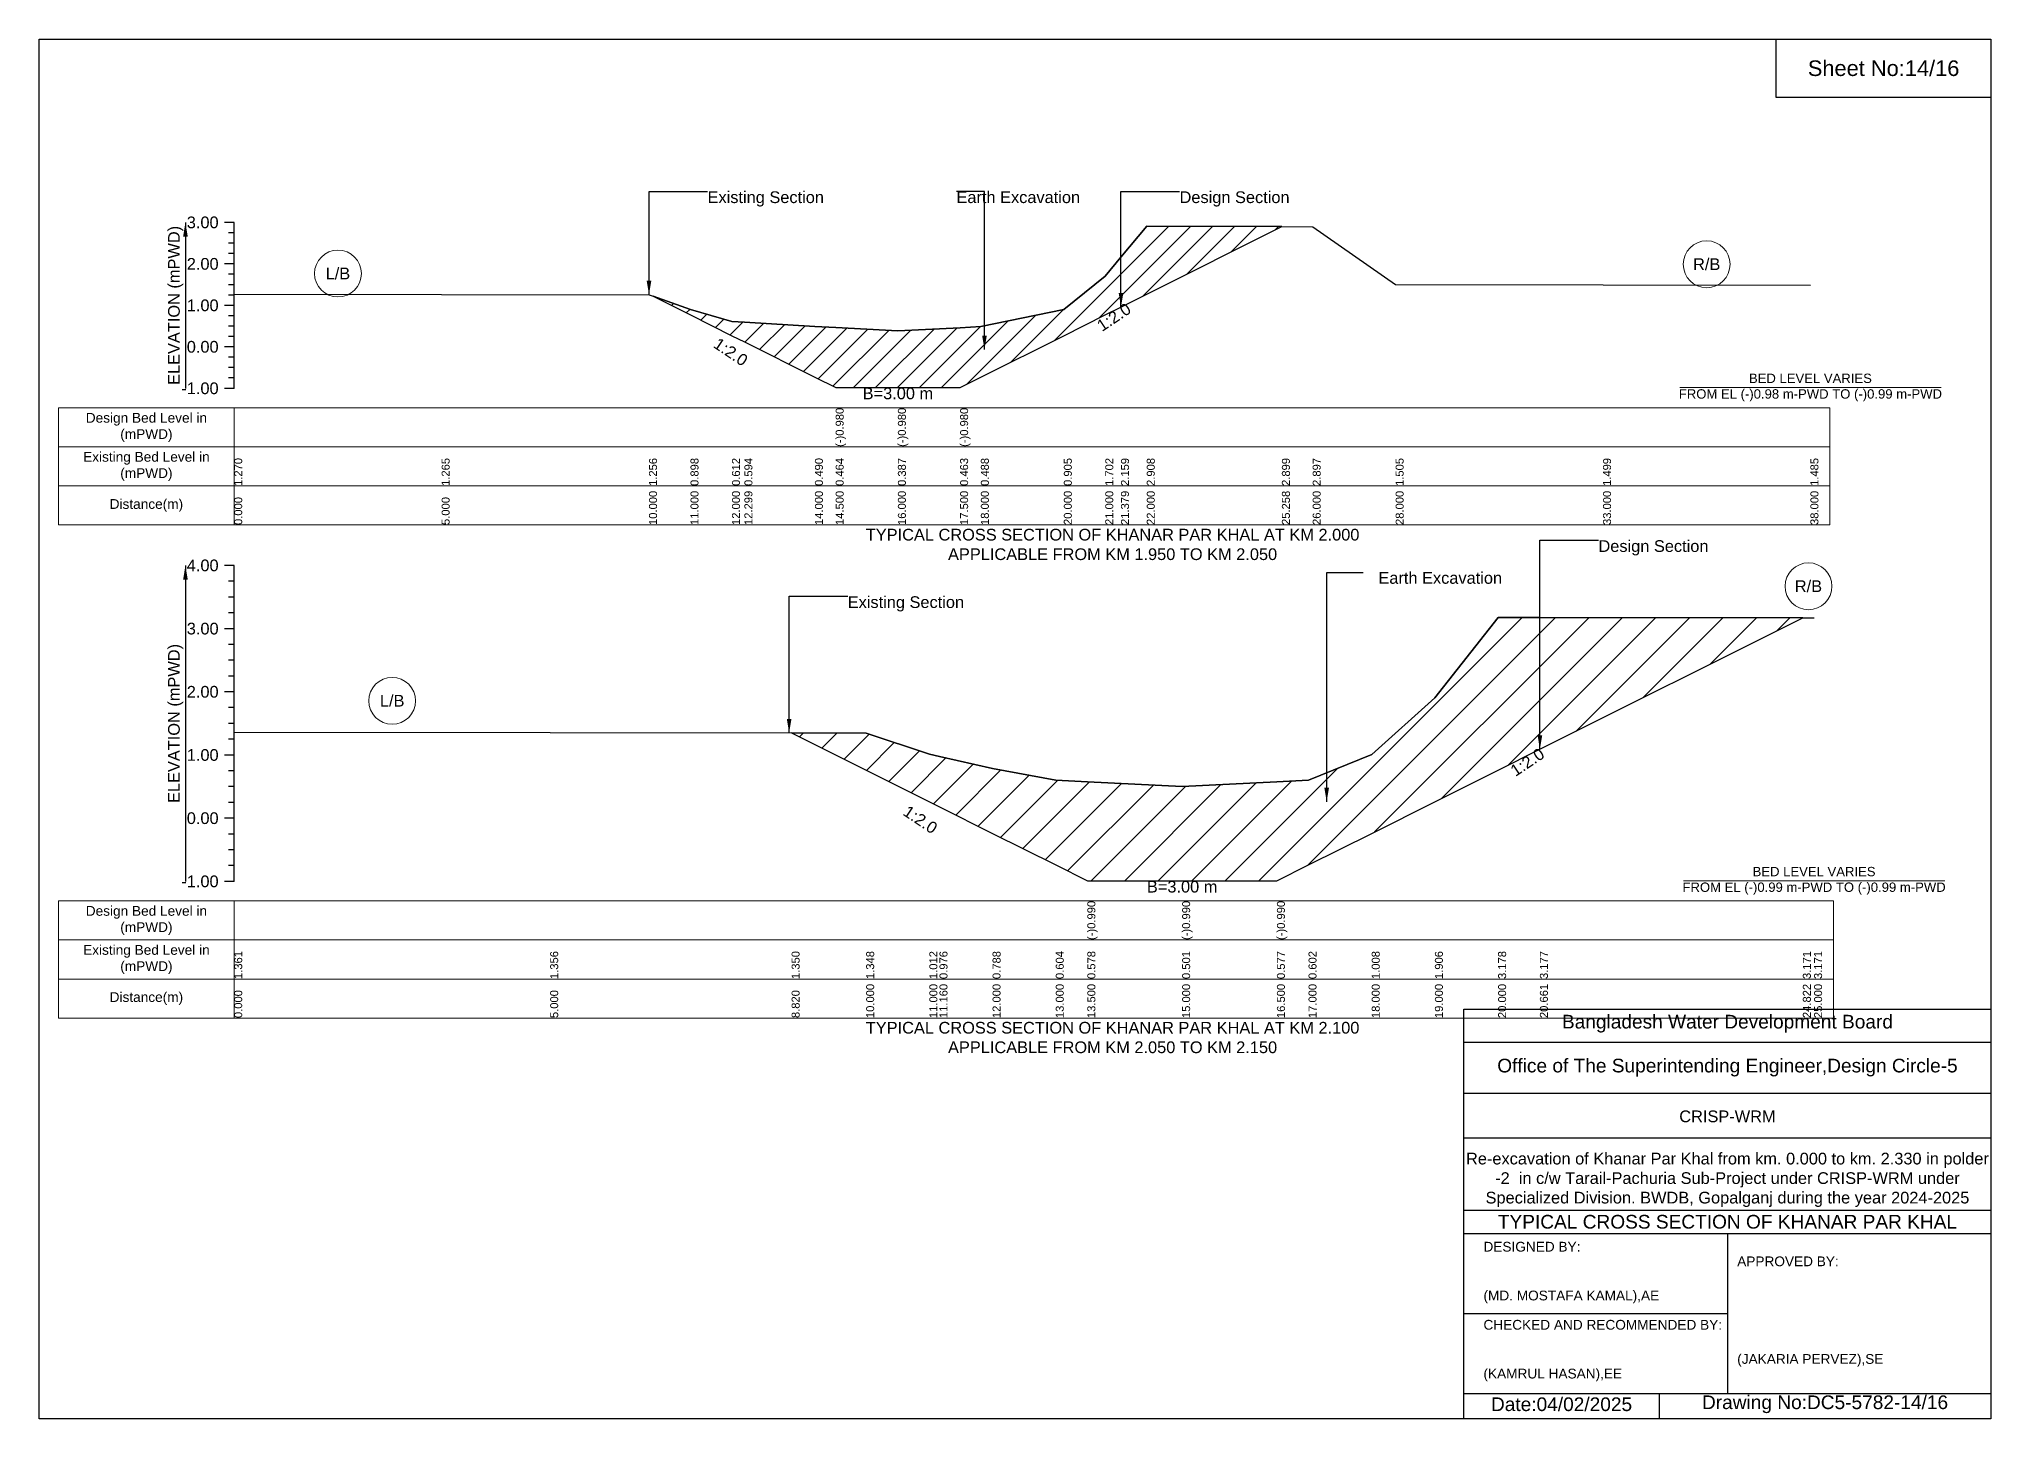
# Model space of a CAD drawing. Header units: inches. Extents: x 91000 to 268000, y -5656 to 7228.
# Drawn here: x 230000 to 238000, y -5656 to 0 of the extents above; entities that cross this region are included whole.
import ezdxf

# ---------------------------------------------------------------- set-up
doc = ezdxf.new("R2010")
doc.units = ezdxf.units.IN
doc.header["$LTSCALE"] = 7
doc.header["$MEASUREMENT"] = 0
for name, color, linetype, lineweight in [('Cross section Data Border', 7, 'Continuous', 9), ('Cross Section Labels', 7, 'Continuous', 9), ('Existing_Bed_Level for Xsection', 7, 'Continuous', 25)]:
    doc.layers.add(name, color=color, linetype=linetype, lineweight=lineweight)
doc.styles.get("Standard").update_dxf_attribs({"font": 'arial.ttf'})
doc.dimstyles.get("Standard").update_dxf_attribs({"dimtxt": 0.18, "dimasz": 0.18, "dimexe": 0.18, "dimexo": 0.0625, "dimgap": 0.09, "dimtad": 0, "dimtih": 1, "dimtoh": 1, "dimdec": 4, "dimzin": 0, "dimdsep": 46, "dimtxsty": 'Standard', "dimcen": 0.09, "dimadec": 0, "dimazin": 0, "dimtfac": 1, "dimtdec": 4, "dimtofl": 0, "dimtmove": 0, "dimatfit": 3, "dimfxl": 1, "dimtolj": 1, "dimtzin": 0, "dimarcsym": 0})

msp = doc.modelspace()

# ---------------------------------------------------------------- hatches: boundary and pattern name
at = {"layer": 'Existing_Bed_Level for Xsection'}
h = msp.add_hatch(dxfattribs=at)
h.set_pattern_fill('ANSI31', color=256, scale=510, style=0)
h.paths.add_polyline_path([(232516.8, -1054.3), (232670, -1130.9), (232840, -1215.9), (232890.9, -1241.3), (233180, -1385.9), (233265, -1428.4), (233520, -1428.4), (233775, -1428.4), (233860, -1385.9), (234200, -1215.9), (234370, -1130.9), (234434.4, -1098.7), (234540, -1045.9), (235093.9, -769), (234540, -767.4), (234434.4, -894.7), (234370, -972.5), (234200, -1107.9), (233860, -1178.8), (233775, -1183.1), (233520, -1196), (233265, -1182.9), (233180, -1178.5), (232890.9, -1160.9), (232840, -1157.8), (232670, -1109.1)])
h = msp.add_hatch(dxfattribs=at)
h.set_pattern_fill('ANSI31', color=256, scale=777, style=0)
h.paths.add_polyline_path([(233084.4, -2844.1), (233390, -2996.9), (233649, -3126.4), (233690.5, -3147.2), (233908, -3255.9), (234167, -3385.4), (234296.5, -3450.2), (234685, -3450.2), (235073.5, -3450.2), (235203, -3385.4), (235462, -3255.9), (235721, -3126.4), (235980, -2996.9), (236151.3, -2911.3), (237229, -2372.4), (236151.3, -2370.9), (235980, -2370.7), (235721, -2700.1), (235462, -2932.7), (235203, -3037.8), (235073.5, -3044.4), (234685, -3064), (234296.5, -3044), (234167, -3037.3), (233908, -2989.7), (233690.5, -2940.9), (233649, -2931.7), (233390, -2844.6)])

# ---------------------------------------------------------------- linework, layer by layer
for points in [[(230000, 0), (238000, 0), (238000, -5656), (230000, -5656)], [(237120, 0), (238000, 0), (238000, -240), (237120, -240)]]:
    msp.add_lwpolyline(points, close=True)
for points in [[(235840, -5656), (235840, -3976), (238000, -3976)], [(235840, -4112), (238000, -4112)], [(235840, -4320), (238000, -4320)], [(235840, -4504), (238000, -4504)], [(235840, -4800), (238000, -4800)], [(235840, -4896), (238000, -4896)], [(236920, -4896), (236920, -5552)], [(235840, -5224), (236920, -5224)], [(235840, -5552), (238000, -5552)], [(236640, -5552), (236640, -5656)]]:
    msp.add_lwpolyline(points)
at = {"layer": 'Cross section Data Border'}
for points in [[(230080, -1511.8), (237340, -1511.8), (237340, -1991.8), (230080, -1991.8)], [(230080, -3532.8), (237355, -3532.8), (237355, -4012.8), (230080, -4012.8)]]:
    msp.add_lwpolyline(points, close=True, dxfattribs=at)
for points in [[(230800, -1511.8), (230800, -1991.8)], [(230080, -1671.8), (237340, -1671.8)], [(230080, -1831.8), (237340, -1831.8)], [(230800, -3532.8), (230800, -4012.8)], [(230080, -3692.8), (237355, -3692.8)], [(230080, -3852.8), (237355, -3852.8)]]:
    msp.add_lwpolyline(points, dxfattribs=at)
at = {"layer": 'Cross Section Labels'}
for points in [[(236724.2, -1428.4), (237795.8, -1428.4)], [(236739.2, -3450.2), (237810.8, -3450.2)]]:
    msp.add_lwpolyline(points, dxfattribs=at)
for centre in [(231225, -961.3), (236835, -923.1), (237252, -2242.9), (231447.5, -2712.4)]:
    msp.add_circle(centre, 96, dxfattribs=at)
at = {"layer": 'Existing_Bed_Level for Xsection'}
for points in [[(230800, -751.8), (230760, -751.8)], [(230800, -794.3), (230776, -794.3)], [(230800, -1431.8), (230800, -1261.8), (230800, -1091.8), (230800, -921.8), (230800, -751.8)], [(230800, -1045.9), (231650, -1046.7), (232500, -1048.3), (232516.8, -1054.3), (232670, -1109.1), (232840, -1157.8), (232890.9, -1160.9), (233180, -1178.5), (233265, -1182.9), (233265, -1182.9), (233520, -1196), (233520, -1196), (233775, -1183.1), (233775, -1183.1), (233860, -1178.8), (234200, -1107.9), (234370, -972.5), (234434.4, -894.7), (234540, -767.4), (235093.9, -769), (235220, -769.3), (235560, -1005.9), (236410, -1007), (237260, -1009.3)], [(230800, -836.8), (230776, -836.8)], [(230800, -879.3), (230776, -879.3)], [(230800, -921.8), (230760, -921.8)], [(230800, -964.3), (230776, -964.3)], [(230800, -1006.8), (230776, -1006.8)], [(230800, -1091.8), (230760, -1091.8)], [(230800, -1049.3), (230776, -1049.3)], [(230800, -1134.3), (230776, -1134.3)], [(230800, -1176.8), (230776, -1176.8)], [(230800, -1261.8), (230760, -1261.8)], [(230800, -1219.3), (230776, -1219.3)], [(230800, -1304.3), (230776, -1304.3)], [(230800, -1346.8), (230776, -1346.8)], [(230800, -1431.8), (230760, -1431.8)], [(230800, -1389.3), (230776, -1389.3)], [(230800, -2157.8), (230760, -2157.8)], [(230800, -3452.8), (230800, -3193.8), (230800, -2934.8), (230800, -2675.8), (230800, -2416.8), (230800, -2157.8)], [(230800, -2222.5), (230776, -2222.5)], [(230800, -2287.3), (230776, -2287.3)], [(230800, -2352), (230776, -2352)], [(230800, -2841.3), (232095, -2842.6), (233084.4, -2844.1), (233390, -2844.6), (233649, -2931.7), (233690.5, -2940.9), (233908, -2989.7), (234167, -3037.3), (234296.5, -3044), (234296.5, -3044), (234685, -3064), (234685, -3064), (235073.5, -3044.4), (235073.5, -3044.4), (235203, -3037.8), (235462, -2932.7), (235721, -2700.1), (235980, -2370.7), (236151.3, -2370.9), (237229, -2372.4), (237275, -2372.5)], [(230800, -2416.8), (230760, -2416.8)], [(230800, -2481.5), (230776, -2481.5)], [(230800, -2546.3), (230776, -2546.3)], [(230800, -2611), (230776, -2611)], [(230800, -2675.8), (230760, -2675.8)], [(230800, -2740.5), (230776, -2740.5)], [(230800, -2805.3), (230776, -2805.3)], [(230800, -2870), (230776, -2870)], [(230800, -2934.8), (230760, -2934.8)], [(230800, -2999.5), (230776, -2999.5)], [(230800, -3064.3), (230776, -3064.3)], [(230800, -3193.8), (230760, -3193.8)], [(230800, -3129), (230776, -3129)], [(230800, -3258.5), (230776, -3258.5)], [(230800, -3323.3), (230776, -3323.3)], [(230800, -3388), (230776, -3388)], [(230800, -3452.8), (230760, -3452.8)]]:
    msp.add_lwpolyline(points, dxfattribs=at)
for points in [[(232516.8, -1054.3), (232670, -1130.9), (232840, -1215.9), (232890.9, -1241.3), (233180, -1385.9), (233265, -1428.4), (233265, -1428.4), (233520, -1428.4), (233520, -1428.4), (233775, -1428.4), (233775, -1428.4), (233860, -1385.9), (234200, -1215.9), (234370, -1130.9), (234434.4, -1098.7), (234540, -1045.9), (235093.9, -769), (235093.9, -769), (235093.9, -769), (234540, -767.4), (234434.4, -894.7), (234370, -972.5), (234200, -1107.9), (233860, -1178.8), (233775, -1183.1), (233775, -1183.1), (233520, -1196), (233520, -1196), (233265, -1182.9), (233265, -1182.9), (233180, -1178.5), (232890.9, -1160.9), (232840, -1157.8), (232670, -1109.1)], [(233084.4, -2844.1), (233084.4, -2844.1), (233390, -2996.9), (233649, -3126.4), (233690.5, -3147.2), (233908, -3255.9), (234167, -3385.4), (234296.5, -3450.2), (234296.5, -3450.2), (234685, -3450.2), (234685, -3450.2), (235073.5, -3450.2), (235073.5, -3450.2), (235203, -3385.4), (235462, -3255.9), (235721, -3126.4), (235980, -2996.9), (236151.3, -2911.3), (237229, -2372.4), (236151.3, -2370.9), (235980, -2370.7), (235721, -2700.1), (235462, -2932.7), (235203, -3037.8), (235073.5, -3044.4), (235073.5, -3044.4), (234685, -3064), (234685, -3064), (234296.5, -3044), (234296.5, -3044), (234167, -3037.3), (233908, -2989.7), (233690.5, -2940.9), (233649, -2931.7), (233390, -2844.6), (233084.4, -2844.1)]]:
    msp.add_lwpolyline(points, close=True, dxfattribs=at)

# ---------------------------------------------------------------- texts
at = {"attachment_point": 5}
for s, insert, char_height in [('Sheet No:14/16', (237560, -120), 64), ('Bangladesh Water Development Board', (236920, -4036), 56), ('Office of The Superintending Engineer,Design Circle-5', (236920, -4216), 56)]:
    msp.add_mtext(s, dxfattribs=dict(at, insert=insert, char_height=char_height))
for s, insert, char_height, width, attachment_point in [('CRISP-WRM', (236920, -4416), 48, 2240, 5), ('Re-excavation of Khanar Par Khal from km. 0.000 to km. 2.330 in polder -2  in c/w Tarail-Pachuria Sub-Project under CRISP-WRM under Specialized Division. BWDB, Gopalganj during the year 2024-2025', (236920, -4676), 48, 2160, 5), ('TYPICAL CROSS SECTION OF KHANAR PAR KHAL', (236920, -4848), 56, 2240, 5), ('DESIGNED BY:^J^J^J(MD. MOSTAFA KAMAL),AE', (235920, -5056), 40, 1120, 4), ('APPROVED BY:^J^J^J^J^J^J(JAKARIA PERVEZ),SE', (236960, -5216), 40, 1120, 4), ('CHECKED AND RECOMMENDED BY:^J^J^J(KAMRUL HASAN),EE', (235920, -5376), 40, 1120, 4), ('Date:04/02/2025', (236240, -5596), 56, 1120, 5), ('Drawing No:DC5-5782-14/16', (237320, -5596), 56, 1760, 5)]:
    msp.add_mtext(s, dxfattribs=dict(insert=insert, char_height=char_height, width=width, attachment_point=attachment_point))
at = {"layer": 'Cross section Data Border', "char_height": 40, "width": 640, "attachment_point": 5}
for s, insert in [('Design Bed Level in (mPWD)', (230440, -1591.8)), ('Existing Bed Level in (mPWD)', (230440, -1751.8)), ('Distance(m)', (230440, -1911.8)), ('Design Bed Level in (mPWD)', (230440, -3612.8)), ('Existing Bed Level in (mPWD)', (230440, -3772.8)), ('Distance(m)', (230440, -3932.8))]:
    msp.add_mtext(s, dxfattribs=dict(at, insert=insert))
at = {"layer": 'Cross Section Labels'}
for s, insert, char_height, attachment_point in [('Existing Section', (232740, -624.3), 48, 1), ('Earth Excavation', (233760, -624.3), 48, 1), ('Design Section', (234674.4, -624.3), 48, 1), ('L/B', (231225, -961.3), 48, 5), ('R/B', (236835, -923.1), 48, 5), ('B=3.00 m', (233520, -1428.4), 48, 2), ('BED LEVEL VARIES ^JFROM EL (-)0.98 m-PWD TO (-)0.99 m-PWD', (237260, -1428.4), 38.4, 5), ('TYPICAL CROSS SECTION OF KHANAR PAR KHAL AT KM 2.000^JAPPLICABLE FROM KM 1.950 TO KM 2.050', (234400, -2071.8), 48, 5), ('Design Section', (236391.3, -2054.2), 48, 1), ('Earth Excavation', (235489.5, -2184.8), 48, 1), ('R/B', (237252, -2242.9), 48, 5), ('Existing Section', (233314.3, -2284), 48, 1), ('L/B', (231447.5, -2712.4), 48, 5), ('BED LEVEL VARIES ^JFROM EL (-)0.99 m-PWD TO (-)0.99 m-PWD', (237275, -3450.2), 38.4, 5), ('B=3.00 m', (234685, -3450.2), 48, 2), ('TYPICAL CROSS SECTION OF KHANAR PAR KHAL AT KM 2.100^JAPPLICABLE FROM KM 2.050 TO KM 2.150', (234400, -4092.8), 48, 5)]:
    msp.add_mtext(s, dxfattribs=dict(at, insert=insert, char_height=char_height, attachment_point=attachment_point))
at = {"layer": 'Cross Section Labels', "char_height": 48, "attachment_point": 2}
for insert, rotation in [((234391.9, -1119.9), 33.69007), ((232848.4, -1262.6), 326.30993), ((236086.5, -2943.7), 33.69007), ((233625.7, -3179.5), 326.30993)]:
    msp.add_mtext('1:2.0', dxfattribs=dict(at, insert=insert, rotation=rotation))
at = {"layer": 'Existing_Bed_Level for Xsection', "rotation": 90}
for s, insert, char_height, attachment_point in [('ELEVATION (mPWD)', (230560, -1091.8), 48, 5), ('(-)0.980', (233265, -1671.8), 32.8, 1), ('(-)0.980', (233520, -1671.8), 32.8, 1), ('(-)0.980', (233775, -1671.8), 32.8, 1), ('1.270', (230800, -1831.8), 32.8, 1), ('1.265', (231650, -1831.8), 32.8, 1), ('1.256', (232500, -1831.8), 32.8, 1), ('0.898', (232670, -1831.8), 32.8, 1), ('0.612', (232840, -1831.8), 32.8, 1), ('0.594', (232890.9, -1831.8), 32.8, 1), ('0.490', (233180, -1831.8), 32.8, 1), ('0.464', (233265, -1831.8), 32.8, 1), ('0.387', (233520, -1831.8), 32.8, 1), ('0.463', (233775, -1831.8), 32.8, 1), ('0.488', (233860, -1831.8), 32.8, 1), ('0.905', (234200, -1831.8), 32.8, 1), ('1.702', (234370, -1831.8), 32.8, 1), ('2.159', (234434.4, -1831.8), 32.8, 1), ('2.908', (234540, -1831.8), 32.8, 1), ('2.899', (235093.9, -1831.8), 32.8, 1), ('2.897', (235220, -1831.8), 32.8, 1), ('1.505', (235560, -1831.8), 32.8, 1), ('1.499', (236410, -1831.8), 32.8, 1), ('1.485', (237260, -1831.8), 32.8, 1), ('0.000', (230800, -1991.8), 32.8, 1), ('5.000', (231650, -1991.8), 32.8, 1), ('10.000', (232500, -1991.8), 32.8, 1), ('11.000', (232670, -1991.8), 32.8, 1), ('12.000', (232840, -1991.8), 32.8, 1), ('12.299', (232890.9, -1991.8), 32.8, 1), ('14.000', (233180, -1991.8), 32.8, 1), ('14.500', (233265, -1991.8), 32.8, 1), ('16.000', (233520, -1991.8), 32.8, 1), ('17.500', (233775, -1991.8), 32.8, 1), ('18.000', (233860, -1991.8), 32.8, 1), ('20.000', (234200, -1991.8), 32.8, 1), ('21.000', (234370, -1991.8), 32.8, 1), ('21.379', (234434.4, -1991.8), 32.8, 1), ('22.000', (234540, -1991.8), 32.8, 1), ('25.258', (235093.9, -1991.8), 32.8, 1), ('26.000', (235220, -1991.8), 32.8, 1), ('28.000', (235560, -1991.8), 32.8, 1), ('33.000', (236410, -1991.8), 32.8, 1), ('38.000', (237260, -1991.8), 32.8, 1), ('ELEVATION (mPWD)', (230560, -2805.3), 48, 5), ('(-)0.990', (234296.5, -3692.8), 32.8, 1), ('(-)0.990', (234685, -3692.8), 32.8, 1), ('(-)0.990', (235073.5, -3692.8), 32.8, 1), ('1.361', (230800, -3852.8), 32.8, 1), ('1.356', (232095, -3852.8), 32.8, 1), ('1.350', (233084.4, -3852.8), 32.8, 1), ('1.348', (233390, -3852.8), 32.8, 1), ('1.012', (233649, -3852.8), 32.8, 1), ('0.976', (233690.5, -3852.8), 32.8, 1), ('0.788', (233908, -3852.8), 32.8, 1), ('0.604', (234167, -3852.8), 32.8, 1), ('0.578', (234296.5, -3852.8), 32.8, 1), ('0.501', (234685, -3852.8), 32.8, 1), ('0.577', (235073.5, -3852.8), 32.8, 1), ('0.602', (235203, -3852.8), 32.8, 1), ('1.008', (235462, -3852.8), 32.8, 1), ('1.906', (235721, -3852.8), 32.8, 1), ('3.178', (235980, -3852.8), 32.8, 1), ('3.177', (236151.3, -3852.8), 32.8, 1), ('3.171', (237229, -3852.8), 32.8, 1), ('3.171', (237275, -3852.8), 32.8, 1), ('0.000', (230800, -4012.8), 32.8, 1), ('5.000', (232095, -4012.8), 32.8, 1), ('8.820', (233084.4, -4012.8), 32.8, 1), ('10.000', (233390, -4012.8), 32.8, 1), ('11.000', (233649, -4012.8), 32.8, 1), ('11.160', (233690.5, -4012.8), 32.8, 1), ('12.000', (233908, -4012.8), 32.8, 1), ('13.000', (234167, -4012.8), 32.8, 1), ('13.500', (234296.5, -4012.8), 32.8, 1), ('15.000', (234685, -4012.8), 32.8, 1), ('16.500', (235073.5, -4012.8), 32.8, 1), ('17.000', (235203, -4012.8), 32.8, 1), ('18.000', (235462, -4012.8), 32.8, 1), ('19.000', (235721, -4012.8), 32.8, 1), ('20.000', (235980, -4012.8), 32.8, 1), ('20.661', (236151.3, -4012.8), 32.8, 1), ('24.822', (237229, -4012.8), 32.8, 1), ('25.000', (237275, -4012.8), 32.8, 1)]:
    msp.add_mtext(s, dxfattribs=dict(at, insert=insert, char_height=char_height, attachment_point=attachment_point))
at = {"layer": 'Existing_Bed_Level for Xsection', "char_height": 48, "attachment_point": 6}
for s, insert in [('3.00', (230736, -751.8)), ('2.00', (230736, -921.8)), ('1.00', (230736, -1091.8)), ('0.00', (230736, -1261.8)), ('-1.00', (230736, -1431.8)), ('4.00', (230736, -2157.8)), ('3.00', (230736, -2416.8)), ('2.00', (230736, -2675.8)), ('1.00', (230736, -2934.8)), ('0.00', (230736, -3193.8)), ('-1.00', (230736, -3452.8))]:
    msp.add_mtext(s, dxfattribs=dict(at, insert=insert))

# ---------------------------------------------------------------- leaders
at = {"layer": 'Cross Section Labels', "annotation_type": 0, "has_hookline": 1, "hookline_direction": 0}
for points, text_width in [([(232500, -1048.3), (232500, -624.3), (232739.9, -624.3)], 467.2), ([(233874.9, -1272.8), (233874.9, -624.3), (233759.9, -624.3)], 497), ([(234434.4, -1098.7), (234434.4, -624.3), (234674.3, -624.3)], 441.2), ([(236151.3, -2911.3), (236151.3, -2054.2), (236391.2, -2054.2)], 441.2), ([(235277.4, -3126.4), (235277.4, -2186.9), (235427.2, -2186.9)], 497), ([(233074.3, -2844.1), (233074.3, -2284), (233314.2, -2284)], 467.2)]:
    msp.add_leader(points, dimstyle='Standard', override={"dimasz": 57.6}, dxfattribs=dict(at, text_width=text_width))
at = {"layer": 'Existing_Bed_Level for Xsection'}
for points in [[(230600, -751.8), (230600, -1431.8)], [(230600, -2157.8), (230600, -3452.8)]]:
    msp.add_leader(points, dimstyle='Standard', override={"dimasz": 57.6}, dxfattribs=at)

doc.saveas('drawing.dxf')
